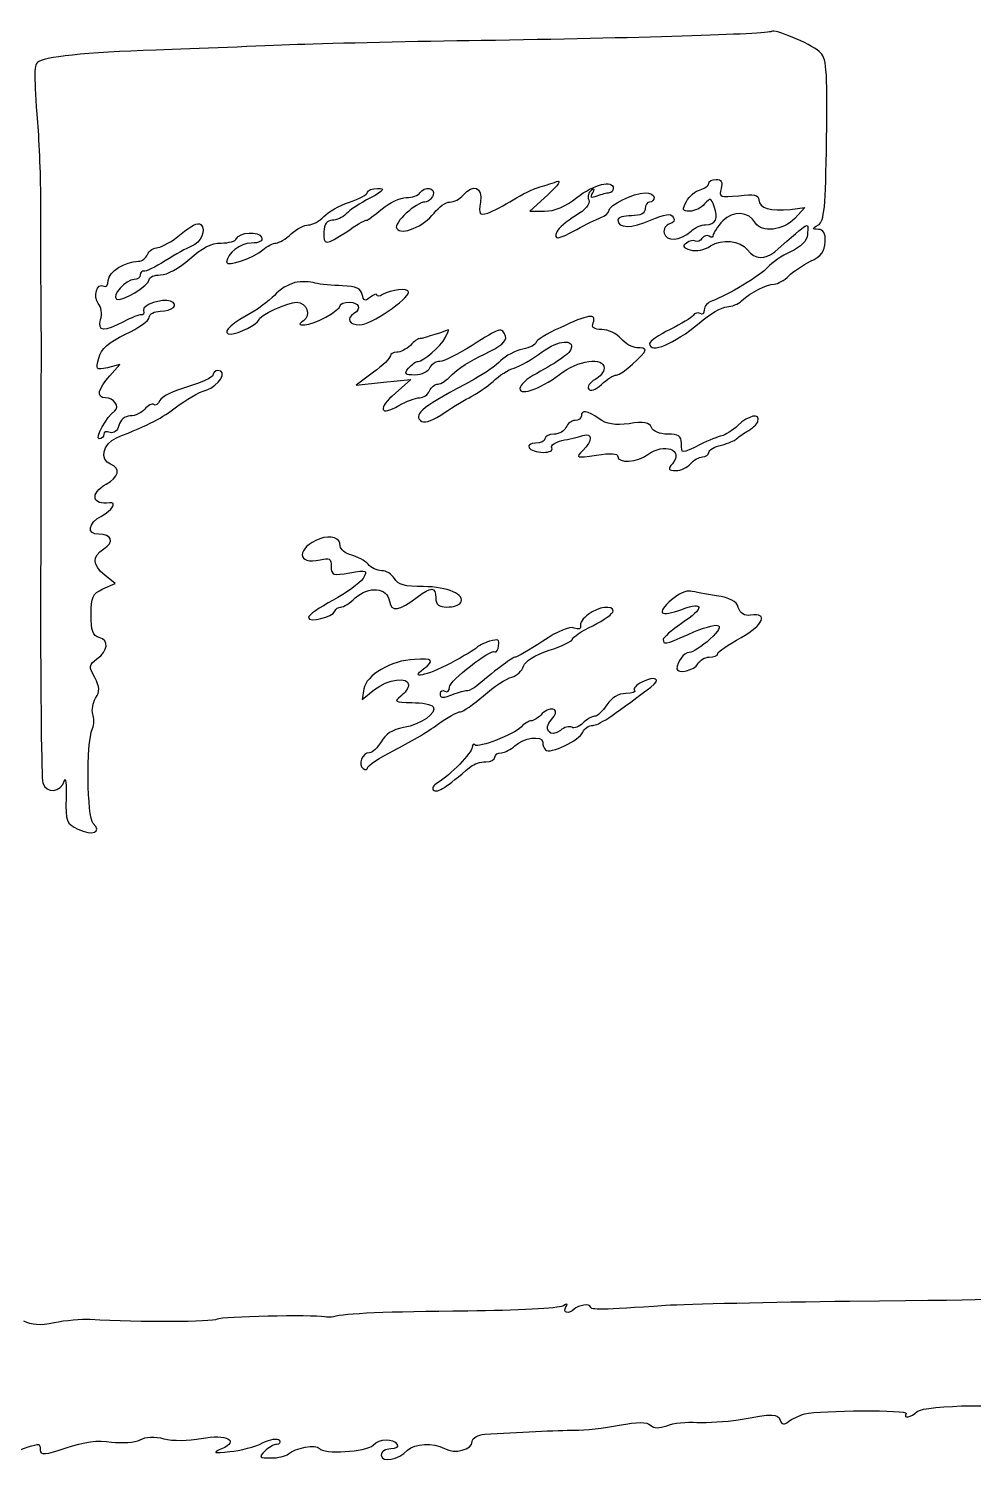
# Model space of a CAD drawing. Extents: x 0 to 69.4, y 0 to 30.3.
# Drawn here: x 2.32 to 5.93, y 0.56 to 6.04 of the extents above; entities that cross this region are included whole.
import ezdxf

# ---------------------------------------------------------------- set-up
doc = ezdxf.new("R2010")
doc.units = 0
doc.header["$MEASUREMENT"] = 0
doc.layers.get('0').update_dxf_attribs({"linetype": 'CONTINUOUS'})

msp = doc.modelspace()

# ---------------------------------------------------------------- linework, layer by layer
at = {"color": 0, "linetype": 'CONTINUOUS'}
for p, q in [((5.15961, 6.03228), (5.15961, 6.03228)), ((4.30556, 5.40913), (4.23785, 5.34663)), ((4.23785, 5.34663), (4.2934, 5.34663)), ((5.23079, 5.35357), (5.28635, 5.36051)), ((5.28635, 5.36051), (5.24815, 5.31885)), ((3.34039, 5.07406), (3.34039, 5.07406)), ((3.89589, 4.88314), (3.89589, 4.88314)), ((4.35243, 4.90224), (4.35243, 4.90224)), ((2.6721, 4.76161), (2.62522, 4.74946)), ((2.6339, 4.71821), (2.6721, 4.76161)), ((3.64074, 4.7321), (3.57476, 4.68349)), ((3.57476, 4.68349), (3.67887, 4.6939)), ((3.67887, 4.6939), (3.78304, 4.70432)), ((3.78304, 4.70432), (3.72401, 4.65224)), ((4.43403, 4.56543), (4.43403, 4.56543)), ((3.43587, 4.09674), (3.43587, 4.09674)), ((2.65474, 3.92665), (2.61481, 3.9579)), ((2.60786, 3.90582), (2.65474, 3.92665)), ((4.77772, 3.86415), (4.77772, 3.86415)), ((4.46007, 3.8086), (4.46007, 3.8086)), ((3.60428, 3.52393), (3.59733, 3.484)), ((3.59733, 3.484), (3.64421, 3.52219)), ((4.66488, 3.54997), (4.66488, 3.54997))]:
    msp.add_line(p, q, dxfattribs=at)
for points in [[(5.15961, 6.03228), (5.14919, 6.02186), (4.63015, 6.00624), (4.05214, 5.99756)], [(5.3419, 5.95589), (5.30544, 5.98714), (5.17003, 6.04269), (5.15961, 6.03228)], [(3.34907, 5.98193), (3.20671, 5.97672), (2.96371, 5.96631), (2.81093, 5.9611)], [(4.05214, 5.99756), (3.80908, 5.99408), (3.49317, 5.98714), (3.34907, 5.98193)], [(2.81093, 5.9611), (2.54189, 5.95242), (2.37869, 5.93506), (2.35786, 5.91428)], [(5.36968, 5.62088), (5.37315, 5.90039), (5.36968, 5.93158), (5.3419, 5.95589)], [(2.35786, 5.91428), (2.34397, 5.90213), (2.34571, 5.86046), (2.35786, 5.68511)], [(2.35786, 5.68511), (2.36481, 5.60872), (2.37001, 5.4681), (2.37001, 5.37267)], [(5.33843, 5.29454), (5.361, 5.30843), (5.36621, 5.35878), (5.36968, 5.62088)], [(3.61817, 5.41954), (3.61817, 5.42649), (3.63553, 5.43343), (3.65636, 5.43343)], [(3.65636, 5.43343), (3.68756, 5.43343), (3.68235, 5.42649), (3.62858, 5.39697)], [(3.81776, 5.41607), (3.83512, 5.44379), (3.87853, 5.4369), (3.86811, 5.40739)], [(3.98269, 5.40739), (4.02089, 5.45421), (4.05735, 5.43864), (4.04867, 5.38135)], [(4.17361, 5.39003), (4.2066, 5.41086), (4.25, 5.43169), (4.2691, 5.4369)], [(4.2691, 5.4369), (4.28819, 5.44211), (4.31944, 5.45247), (4.33854, 5.45942)], [(4.33854, 5.45942), (4.35938, 5.46636), (4.34722, 5.44726), (4.30556, 5.40913)], [(4.41667, 5.39871), (4.4809, 5.449), (4.55556, 5.4681), (4.55556, 5.43343)], [(4.47222, 5.42649), (4.46181, 5.41954), (4.4566, 5.40392), (4.46181, 5.39003)], [(4.47743, 5.41607), (4.48611, 5.42996), (4.48438, 5.43517), (4.47222, 5.42649)], [(4.55556, 5.43343), (4.55556, 5.42475), (4.54861, 5.41607), (4.53993, 5.41607)], [(4.83501, 5.38308), (4.84543, 5.40392), (4.86974, 5.42475), (4.8871, 5.42822)], [(4.8871, 5.42822), (4.90446, 5.43343), (4.92008, 5.44379), (4.92008, 5.45247)], [(4.92008, 5.45247), (4.92008, 5.46115), (4.93224, 5.4681), (4.94786, 5.4681)], [(4.94786, 5.4681), (4.96869, 5.4681), (4.9739, 5.45768), (4.96696, 5.43343)], [(4.96696, 5.43343), (4.95828, 5.40044), (4.96349, 5.39871), (5.03467, 5.40565)], [(2.37001, 5.37267), (2.37001, 5.27718), (2.37001, 5.05149), (2.37175, 4.86925)], [(3.4515, 5.32579), (3.46712, 5.34489), (3.51053, 5.36919), (3.54872, 5.38135)], [(3.62858, 5.39697), (3.59039, 5.37788), (3.54872, 5.3501), (3.53657, 5.33621)], [(3.54872, 5.38135), (3.58692, 5.3935), (3.61817, 5.41086), (3.61817, 5.41954)], [(3.67367, 5.35531), (3.70144, 5.37961), (3.74311, 5.39871), (3.76568, 5.39871)], [(3.83686, 5.38135), (3.80387, 5.38135), (3.71533, 5.30149), (3.72922, 5.28065)], [(3.76568, 5.39871), (3.78825, 5.39871), (3.81256, 5.40739), (3.81776, 5.41607)], [(3.86811, 5.40739), (3.86117, 5.3935), (3.84901, 5.38135), (3.83686, 5.38135)], [(3.87158, 5.33968), (3.89068, 5.36225), (3.91672, 5.38135), (3.93235, 5.38135)], [(3.93235, 5.38135), (3.94797, 5.38135), (3.97054, 5.3935), (3.98269, 5.40739)], [(4.04867, 5.38135), (4.04172, 5.33447), (4.04519, 5.32926), (4.07644, 5.33968)], [(4.07644, 5.33968), (4.09728, 5.34663), (4.14068, 5.36919), (4.17361, 5.39003)], [(4.2934, 5.34663), (4.3316, 5.34663), (4.37326, 5.36399), (4.41667, 5.39871)], [(4.46181, 5.39003), (4.46875, 5.3744), (4.44965, 5.35183), (4.41146, 5.32926)], [(4.49306, 5.40392), (4.47049, 5.39524), (4.46701, 5.39871), (4.47743, 5.41607)], [(4.53993, 5.41607), (4.53125, 5.41607), (4.51042, 5.41086), (4.49306, 5.40392)], [(4.53819, 5.34836), (4.53819, 5.36919), (4.63363, 5.41607), (4.67703, 5.41607)], [(4.67703, 5.41607), (4.69613, 5.41607), (4.71175, 5.40913), (4.71175, 5.39871)], [(4.69439, 5.38135), (4.68571, 5.38135), (4.67703, 5.36919), (4.67703, 5.35531)], [(4.71175, 5.39871), (4.71175, 5.39003), (4.70481, 5.38135), (4.69439, 5.38135)], [(4.84717, 5.34663), (4.81939, 5.34663), (4.81765, 5.35183), (4.83501, 5.38308)], [(4.90446, 5.3744), (4.89057, 5.35878), (4.86626, 5.34663), (4.84717, 5.34663)], [(4.94092, 5.36399), (4.92876, 5.39871), (4.92529, 5.39871), (4.90446, 5.3744)], [(5.03467, 5.40565), (5.09364, 5.4126), (5.111, 5.40913), (5.111, 5.39003)], [(5.111, 5.39003), (5.111, 5.35878), (5.15788, 5.34489), (5.23079, 5.35357)], [(3.39247, 5.29454), (3.4081, 5.29454), (3.43414, 5.30843), (3.4515, 5.32579)], [(3.53657, 5.33621), (3.52268, 5.32232), (3.49837, 5.3119), (3.48275, 5.3119)], [(3.61296, 5.3119), (3.61817, 5.3119), (3.64421, 5.331), (3.67367, 5.35531)], [(3.72922, 5.28065), (3.74658, 5.25288), (3.83339, 5.2876), (3.87158, 5.33968)], [(4.41146, 5.32926), (4.37847, 5.30843), (4.34549, 5.28239), (4.34028, 5.2685)], [(4.41667, 5.27718), (4.44965, 5.29628), (4.49132, 5.31538), (4.50868, 5.32232)], [(4.50868, 5.32232), (4.52431, 5.32753), (4.53819, 5.33968), (4.53819, 5.34836)], [(4.62494, 5.32926), (4.59722, 5.32926), (4.57292, 5.32232), (4.57292, 5.31364)], [(4.67703, 5.35531), (4.67703, 5.33794), (4.65967, 5.32926), (4.62494, 5.32926)], [(4.69786, 5.3119), (4.75342, 5.33621), (4.77425, 5.33968), (4.78467, 5.32406)], [(4.78467, 5.32406), (4.79161, 5.3119), (4.7864, 5.30149), (4.77078, 5.29801)], [(4.90793, 5.29454), (4.94613, 5.29454), (4.95828, 5.31885), (4.94092, 5.36399)], [(5.09885, 5.30149), (5.07286, 5.34663), (5.0121, 5.3501), (4.9739, 5.31017)], [(5.24815, 5.31885), (5.20475, 5.27197), (5.12142, 5.26329), (5.09885, 5.30149)], [(2.90642, 5.25982), (2.94287, 5.29107), (2.97239, 5.30496), (2.98107, 5.29628)], [(2.98107, 5.29628), (3.00364, 5.27371), (2.98281, 5.22683), (2.94635, 5.21294)], [(3.11822, 5.24246), (3.1269, 5.26676), (3.20497, 5.27197), (3.21365, 5.24767)], [(3.3265, 5.25982), (3.34733, 5.27892), (3.37685, 5.29454), (3.39247, 5.29454)], [(3.4515, 5.2685), (3.44803, 5.21468), (3.45844, 5.21468), (3.53831, 5.2685)], [(3.48275, 5.3119), (3.46365, 5.3119), (3.4515, 5.29628), (3.4515, 5.2685)], [(3.53831, 5.2685), (3.57303, 5.29281), (3.60601, 5.3119), (3.61296, 5.3119)], [(4.34028, 5.2685), (4.32813, 5.23551), (4.34201, 5.23725), (4.41667, 5.27718)], [(4.57292, 5.31364), (4.57292, 5.28065), (4.62668, 5.28065), (4.69786, 5.3119)], [(4.77078, 5.29801), (4.75689, 5.29454), (4.74647, 5.27892), (4.74994, 5.26329)], [(4.74994, 5.26329), (4.75689, 5.22857), (4.81071, 5.23378), (4.85238, 5.27024)], [(4.85238, 5.27024), (4.86626, 5.28413), (4.89231, 5.29454), (4.90793, 5.29454)], [(4.9739, 5.31017), (4.95307, 5.2876), (4.93744, 5.26329), (4.93744, 5.25635)], [(5.17176, 5.19211), (5.31239, 5.31364), (5.30024, 5.30843), (5.29676, 5.25808)], [(5.33843, 5.27718), (5.31413, 5.27892), (5.31239, 5.27892), (5.33843, 5.29454)], [(5.36447, 5.23031), (5.36621, 5.26156), (5.35753, 5.27718), (5.33843, 5.27718)], [(2.77794, 5.18169), (2.78489, 5.19558), (2.80225, 5.20774), (2.81787, 5.20774)], [(2.81787, 5.20774), (2.8335, 5.20947), (2.87343, 5.23204), (2.90642, 5.25982)], [(2.94635, 5.21294), (2.92899, 5.206), (2.88385, 5.18169), (2.84565, 5.15739)], [(2.9394, 5.16433), (2.98454, 5.206), (3.02274, 5.2251), (3.05919, 5.2251)], [(3.05919, 5.2251), (3.08871, 5.2251), (3.11475, 5.23204), (3.11822, 5.24246)], [(3.17378, 5.2251), (3.13211, 5.2251), (3.08176, 5.18517), (3.08003, 5.15218)], [(3.21365, 5.24767), (3.21886, 5.23204), (3.20497, 5.2251), (3.17378, 5.2251)], [(3.21886, 5.19906), (3.23449, 5.21294), (3.25706, 5.2251), (3.26921, 5.2251)], [(3.26921, 5.2251), (3.27962, 5.2251), (3.30567, 5.24072), (3.3265, 5.25982)], [(4.83501, 5.2251), (4.81765, 5.21468), (4.82113, 5.20774), (4.8489, 5.19906)], [(4.86974, 5.23204), (4.86279, 5.23725), (4.84717, 5.23378), (4.83501, 5.2251)], [(4.8489, 5.19906), (4.87321, 5.19211), (4.90272, 5.19732), (4.92703, 5.21468)], [(4.89404, 5.24246), (4.8871, 5.23204), (4.87668, 5.22857), (4.86974, 5.23204)], [(4.92182, 5.25114), (4.91314, 5.25635), (4.90099, 5.25288), (4.89404, 5.24246)], [(4.93744, 5.25635), (4.93744, 5.24767), (4.9305, 5.24419), (4.92182, 5.25114)], [(4.92703, 5.21468), (4.97043, 5.24246), (5.03814, 5.23551), (5.06765, 5.19906)], [(5.29676, 5.25808), (5.29503, 5.23378), (5.27246, 5.21121), (5.23253, 5.19211)], [(5.30892, 5.15565), (5.34885, 5.17475), (5.36274, 5.19385), (5.36447, 5.23031)], [(2.62869, 5.08274), (2.62869, 5.11572), (2.69293, 5.15565), (2.74322, 5.15565)], [(2.74322, 5.15565), (2.75711, 5.15565), (2.77274, 5.16781), (2.77794, 5.18169)], [(2.84565, 5.15739), (2.80746, 5.13308), (2.771, 5.11572), (2.76406, 5.11746)], [(2.82829, 5.10357), (2.8526, 5.10357), (2.89947, 5.12961), (2.9394, 5.16433)], [(3.08003, 5.15218), (3.08003, 5.13308), (3.18593, 5.16954), (3.21886, 5.19906)], [(5.06765, 5.19906), (5.09711, 5.1626), (5.13357, 5.16086), (5.17176, 5.19211)], [(5.23253, 5.19211), (5.19954, 5.17649), (5.15961, 5.15044), (5.14572, 5.13308)], [(5.22558, 5.1001), (5.24121, 5.11572), (5.2794, 5.14176), (5.30892, 5.15565)], [(2.75017, 5.10357), (2.75017, 5.09315), (2.73975, 5.08621), (2.7276, 5.08621)], [(2.76406, 5.11746), (2.75537, 5.11919), (2.75017, 5.11225), (2.75017, 5.10357)], [(2.78489, 5.08621), (2.78489, 5.09489), (2.80399, 5.10357), (2.82829, 5.10357)], [(5.14572, 5.13308), (5.11968, 5.10183), (4.98779, 5.02371), (4.93397, 5.00461)], [(5.17003, 5.06885), (5.18392, 5.06885), (5.20822, 5.08274), (5.22558, 5.1001)], [(2.5905, 4.99419), (2.56967, 5.02024), (2.58529, 5.07579), (2.61133, 5.06017)], [(2.61133, 5.06017), (2.62001, 5.05496), (2.62869, 5.06364), (2.62869, 5.08274)], [(2.7276, 5.08621), (2.6964, 5.08621), (2.63911, 5.02371), (2.65994, 5.01156)], [(2.65994, 5.01156), (2.67904, 4.9994), (2.78489, 5.0619), (2.78489, 5.08621)], [(3.34039, 5.07406), (3.31782, 5.06885), (3.28136, 5.04801), (3.26226, 5.02544)], [(3.41851, 5.07232), (3.39942, 5.07753), (3.36469, 5.07926), (3.34039, 5.07406)], [(3.52268, 5.0619), (3.48449, 5.06364), (3.43761, 5.06711), (3.41851, 5.07232)], [(3.59733, 5.02892), (3.59386, 5.05149), (3.57476, 5.06017), (3.52268, 5.0619)], [(3.77436, 5.0376), (3.77436, 5.05496), (3.70665, 5.04801), (3.6754, 5.02892)], [(5.04508, 5.00461), (5.08154, 5.0376), (5.14225, 5.06885), (5.17003, 5.06885)], [(2.59918, 4.93349), (2.60613, 4.95432), (2.60092, 4.98204), (2.5905, 4.99419)], [(2.86649, 5.00288), (2.8335, 5.01503), (2.75885, 4.98899), (2.76232, 4.96821)], [(2.82656, 4.96474), (2.87343, 4.96474), (2.90121, 4.99072), (2.86649, 5.00288)], [(3.26226, 5.02544), (3.24317, 5.00461), (3.19461, 4.96821), (3.15468, 4.94738)], [(3.2015, 4.93001), (3.2015, 4.94738), (3.31261, 4.9994), (3.34733, 4.9994)], [(3.34733, 4.9994), (3.38553, 4.9994), (3.40462, 4.94738), (3.37337, 4.92828)], [(3.37858, 4.91265), (3.41157, 4.91265), (3.514, 4.96821), (3.514, 4.98725)], [(3.514, 4.98725), (3.514, 4.99419), (3.52962, 4.9994), (3.54872, 4.9994)], [(3.54872, 4.9994), (3.58518, 4.9994), (3.5956, 4.97336), (3.56608, 4.95606)], [(3.58865, 4.91265), (3.62858, 4.91265), (3.77436, 5.01156), (3.77436, 5.0376)], [(3.62858, 5.0185), (3.60949, 5.00114), (3.60254, 5.00461), (3.59733, 5.02892)], [(3.65289, 5.02718), (3.65289, 5.03239), (3.64247, 5.02892), (3.62858, 5.0185)], [(3.6754, 5.02892), (3.66331, 5.02024), (3.65289, 5.02024), (3.65289, 5.02718)], [(4.93397, 5.00461), (4.91661, 4.9994), (4.90272, 4.98378), (4.90272, 4.96994)], [(4.98953, 4.98204), (5.00689, 4.98204), (5.03293, 4.99246), (5.04508, 5.00461)], [(2.68599, 4.92481), (2.61133, 4.88488), (2.58703, 4.88661), (2.59918, 4.93349)], [(2.75364, 4.95085), (2.74669, 4.95258), (2.71724, 4.94043), (2.68599, 4.92481)], [(2.69467, 4.87793), (2.74496, 4.9005), (2.78489, 4.93001), (2.78489, 4.94217)], [(2.76232, 4.96821), (2.76579, 4.95606), (2.76232, 4.94911), (2.75364, 4.95085)], [(2.78489, 4.94217), (2.78489, 4.95432), (2.80399, 4.96474), (2.82656, 4.96474)], [(3.15468, 4.94738), (3.08524, 4.90918), (3.05919, 4.87793), (3.09739, 4.87793)], [(3.56608, 4.95606), (3.53483, 4.93696), (3.54699, 4.91265), (3.58865, 4.91265)], [(4.47917, 4.92133), (4.49306, 4.95779), (4.46007, 4.95258), (4.35243, 4.90224)], [(4.86106, 4.94911), (4.85411, 4.94043), (4.81592, 4.91613), (4.77251, 4.89529)], [(4.8871, 4.95606), (4.87842, 4.96126), (4.86626, 4.95779), (4.86106, 4.94911)], [(4.88363, 4.9196), (4.92356, 4.95432), (4.97217, 4.98204), (4.98953, 4.98204)], [(4.90272, 4.96994), (4.90272, 4.95606), (4.89578, 4.94911), (4.8871, 4.95606)], [(2.59224, 4.78592), (2.60092, 4.82238), (2.62869, 4.84494), (2.69467, 4.87793)], [(3.09739, 4.87793), (3.12343, 4.87793), (3.2015, 4.91786), (3.2015, 4.93001)], [(3.37337, 4.92828), (3.35428, 4.91613), (3.35428, 4.91265), (3.37858, 4.91265)], [(3.89589, 4.88314), (3.83339, 4.86231), (3.81776, 4.85883), (3.81256, 4.86057)], [(3.92714, 4.89356), (3.92367, 4.89356), (3.90978, 4.88835), (3.89589, 4.88314)], [(3.91499, 4.86578), (3.92367, 4.8814), (3.92887, 4.89529), (3.92714, 4.89356)], [(4.14415, 4.86925), (4.132, 4.90571), (4.12332, 4.90224), (4.01742, 4.83453)], [(4.35243, 4.90224), (4.30208, 4.87967), (4.26042, 4.85363), (4.26042, 4.84494)], [(4.51215, 4.89529), (4.4809, 4.89529), (4.47222, 4.90224), (4.47917, 4.92133)], [(4.58507, 4.86057), (4.56944, 4.87967), (4.53646, 4.89529), (4.51215, 4.89529)], [(4.69439, 4.84147), (4.69439, 4.80154), (4.78814, 4.83974), (4.88363, 4.9196)], [(4.77251, 4.89529), (4.72911, 4.87446), (4.69439, 4.85015), (4.69439, 4.84147)], [(2.37175, 4.86925), (2.37175, 4.68869), (2.37175, 4.2391), (2.37001, 3.8711)], [(3.78131, 4.83453), (3.76568, 4.82064), (3.74311, 4.80849), (3.72922, 4.80849)], [(3.81256, 4.86057), (3.81082, 4.86057), (3.79519, 4.85015), (3.78131, 4.83453)], [(3.81082, 4.77376), (3.83165, 4.77376), (3.89589, 4.82932), (3.91499, 4.86578)], [(4.01742, 4.83453), (3.96533, 4.80154), (3.90978, 4.77376), (3.89415, 4.77376)], [(4.06429, 4.80154), (4.12679, 4.83106), (4.15104, 4.85189), (4.14415, 4.86925)], [(4.26042, 4.84494), (4.26042, 4.838), (4.23785, 4.82585), (4.21007, 4.82064)], [(4.28472, 4.81022), (4.34722, 4.85536), (4.40799, 4.86057), (4.3941, 4.82064)], [(4.64578, 4.82585), (4.62842, 4.82585), (4.60243, 4.84147), (4.58507, 4.86057)], [(4.67703, 4.81717), (4.67703, 4.82238), (4.66314, 4.82585), (4.64578, 4.82585)], [(2.62522, 4.74946), (2.58182, 4.73904), (2.58008, 4.74251), (2.59224, 4.78592)], [(3.70492, 4.7946), (3.70492, 4.78592), (3.6754, 4.75814), (3.64074, 4.7321)], [(3.72922, 4.80849), (3.71533, 4.80849), (3.70492, 4.80154), (3.70492, 4.7946)], [(3.77436, 4.74772), (3.78651, 4.76161), (3.80214, 4.77376), (3.81082, 4.77376)], [(3.89415, 4.77376), (3.87853, 4.77376), (3.86117, 4.76161), (3.85422, 4.74772)], [(3.94103, 4.72342), (3.95839, 4.74251), (4.01394, 4.77897), (4.06429, 4.80154)], [(4.12679, 4.77724), (4.10943, 4.75814), (4.06429, 4.72689), (4.0261, 4.70606)], [(4.21007, 4.82064), (4.18229, 4.81369), (4.14415, 4.7946), (4.12679, 4.77724)], [(4.17708, 4.74772), (4.19965, 4.75467), (4.24653, 4.78244), (4.28472, 4.81022)], [(4.3941, 4.82064), (4.38889, 4.80154), (4.3316, 4.76335), (4.24826, 4.71994)], [(4.35069, 4.72342), (4.42014, 4.77897), (4.52083, 4.79286), (4.52083, 4.74772)], [(4.56771, 4.72168), (4.58681, 4.72168), (4.67703, 4.79981), (4.67703, 4.81717)], [(2.61828, 4.63488), (2.58182, 4.63488), (2.58876, 4.6696), (2.6339, 4.71821)], [(3.02794, 4.72168), (3.02794, 4.713), (2.98454, 4.69217), (2.93072, 4.67654)], [(3.0019, 4.66439), (3.05051, 4.68001), (3.08697, 4.73904), (3.04704, 4.73904)], [(3.04704, 4.73904), (3.03662, 4.73904), (3.02794, 4.7321), (3.02794, 4.72168)], [(3.79867, 4.72168), (3.76047, 4.72168), (3.75526, 4.72515), (3.77436, 4.74772)], [(3.85422, 4.74772), (3.84901, 4.73383), (3.82471, 4.72168), (3.79867, 4.72168)], [(3.88721, 4.68696), (3.89762, 4.68696), (3.92193, 4.70258), (3.94103, 4.72342)], [(4.09728, 4.69738), (4.11985, 4.71994), (4.15625, 4.74251), (4.17708, 4.74772)], [(4.20139, 4.67654), (4.18576, 4.63661), (4.27604, 4.66613), (4.35069, 4.72342)], [(4.24826, 4.71994), (4.22743, 4.70779), (4.2066, 4.68869), (4.20139, 4.67654)], [(4.52083, 4.74772), (4.52083, 4.73383), (4.50521, 4.71474), (4.48611, 4.70432)], [(4.51042, 4.68522), (4.53125, 4.70606), (4.55729, 4.72168), (4.56771, 4.72168)], [(2.93072, 4.67654), (2.87864, 4.66092), (2.83003, 4.63835), (2.82482, 4.62446)], [(2.88906, 4.60015), (2.92204, 4.62619), (2.97412, 4.65571), (3.0019, 4.66439)], [(4.0261, 4.70606), (3.82992, 4.60015), (3.79346, 4.57411), (3.8195, 4.54807)], [(3.81603, 4.63488), (3.83165, 4.63488), (3.84901, 4.64703), (3.85422, 4.66092)], [(3.85422, 4.66092), (3.86117, 4.67481), (3.87506, 4.68696), (3.88721, 4.68696)], [(4.00526, 4.63488), (4.03304, 4.64876), (4.07297, 4.67654), (4.09728, 4.69738)], [(4.48611, 4.70432), (4.46701, 4.6939), (4.45486, 4.67654), (4.46181, 4.66786)], [(4.46181, 4.66786), (4.46875, 4.65744), (4.48785, 4.66439), (4.51042, 4.68522)], [(2.653, 4.58453), (2.67383, 4.60015), (2.64953, 4.63488), (2.61828, 4.63488)], [(2.80225, 4.60883), (2.79531, 4.61404), (2.77968, 4.60536), (2.76753, 4.59147)], [(2.82482, 4.62446), (2.81961, 4.61057), (2.80919, 4.60363), (2.80225, 4.60883)], [(3.72401, 4.65224), (3.65462, 4.59321), (3.66504, 4.56196), (3.7379, 4.60536)], [(3.7379, 4.60536), (3.76568, 4.62099), (3.8004, 4.63488), (3.81603, 4.63488)], [(3.89762, 4.5689), (3.93061, 4.59147), (3.97922, 4.62099), (4.00526, 4.63488)], [(2.59397, 4.47868), (2.57488, 4.47868), (2.62349, 4.56369), (2.653, 4.58453)], [(2.65994, 4.48215), (2.78836, 4.53418), (2.8335, 4.55675), (2.88906, 4.60015)], [(2.71203, 4.56543), (2.69119, 4.56543), (2.67383, 4.54981), (2.66863, 4.52897)], [(2.76753, 4.59147), (2.75537, 4.57758), (2.73107, 4.56543), (2.71203, 4.56543)], [(3.8195, 4.54807), (3.83165, 4.53592), (3.85596, 4.54286), (3.89762, 4.5689)], [(4.43403, 4.56543), (4.43403, 4.55675), (4.42361, 4.54807), (4.40972, 4.54807)], [(4.50174, 4.55501), (4.45486, 4.58626), (4.43403, 4.58974), (4.43403, 4.56543)], [(4.61632, 4.53592), (4.5625, 4.52897), (4.52951, 4.53418), (4.50174, 4.55501)], [(5.10753, 4.5446), (5.11794, 4.57758), (5.07286, 4.5689), (5.03119, 4.52897)], [(2.61133, 4.49604), (2.61133, 4.48562), (2.60265, 4.47868), (2.59397, 4.47868)], [(2.63564, 4.50293), (2.62175, 4.50814), (2.61133, 4.50467), (2.61133, 4.49604)], [(2.66863, 4.52897), (2.66342, 4.50814), (2.64953, 4.49772), (2.63564, 4.50293)], [(4.32986, 4.49604), (4.31076, 4.49604), (4.29514, 4.4891), (4.29514, 4.47868)], [(4.375, 4.52203), (4.36979, 4.50814), (4.34896, 4.49604), (4.32986, 4.49604)], [(4.40972, 4.54807), (4.39583, 4.54807), (4.38194, 4.53592), (4.375, 4.52203)], [(4.43924, 4.49083), (4.47743, 4.50119), (4.47743, 4.47174), (4.43924, 4.43354)], [(4.70133, 4.52203), (4.69265, 4.54113), (4.67356, 4.5446), (4.61632, 4.53592)], [(4.76383, 4.49604), (4.73258, 4.49604), (4.70654, 4.5064), (4.70133, 4.52203)], [(4.81592, 4.46132), (4.81592, 4.4891), (4.80376, 4.49604), (4.76383, 4.49604)], [(5.03119, 4.52897), (5.01036, 4.50988), (4.98258, 4.49257), (4.97043, 4.4891)], [(5.02425, 4.47694), (5.02946, 4.48215), (5.04856, 4.49604), (5.06592, 4.5064)], [(5.06592, 4.5064), (5.08501, 4.51682), (5.10406, 4.53418), (5.10753, 4.5446)], [(2.63738, 4.38146), (2.59397, 4.39708), (2.60613, 4.45958), (2.65994, 4.48215)], [(4.25868, 4.46132), (4.23958, 4.46132), (4.22917, 4.45437), (4.23438, 4.44396)], [(4.23438, 4.44396), (4.23958, 4.43528), (4.26389, 4.4266), (4.28819, 4.4266)], [(4.29514, 4.47868), (4.29514, 4.47), (4.27951, 4.46132), (4.25868, 4.46132)], [(4.28819, 4.4266), (4.3125, 4.4266), (4.32639, 4.43354), (4.32118, 4.44396)], [(4.32118, 4.44396), (4.31597, 4.45264), (4.33333, 4.46479), (4.35938, 4.47174)], [(4.35938, 4.47174), (4.38542, 4.47694), (4.42188, 4.48562), (4.43924, 4.49083)], [(4.68744, 4.41792), (4.74994, 4.46479), (4.82633, 4.43701), (4.78119, 4.38319)], [(4.8871, 4.45611), (4.81418, 4.41965), (4.81592, 4.41965), (4.81592, 4.46132)], [(4.97043, 4.4891), (4.95654, 4.48736), (4.92008, 4.47347), (4.8871, 4.45611)], [(4.92008, 4.4266), (4.92008, 4.43528), (4.94092, 4.44917), (4.96869, 4.45437)], [(4.96869, 4.45437), (4.99474, 4.46132), (5.01904, 4.47174), (5.02425, 4.47694)], [(4.43924, 4.43354), (4.41146, 4.40576), (4.41319, 4.40403), (4.49132, 4.41618)], [(4.49132, 4.41618), (4.54514, 4.42486), (4.57292, 4.42312), (4.57292, 4.41097)], [(4.57292, 4.41097), (4.57292, 4.38319), (4.64751, 4.3884), (4.68744, 4.41792)], [(4.85064, 4.38319), (4.86279, 4.39708), (4.88363, 4.40924), (4.89578, 4.40924)], [(4.89578, 4.40924), (4.90967, 4.40924), (4.92008, 4.41618), (4.92008, 4.4266)], [(2.62001, 4.30507), (2.66863, 4.33111), (2.67731, 4.36583), (2.63738, 4.38146)], [(4.78119, 4.38319), (4.76383, 4.36236), (4.76557, 4.35715), (4.79508, 4.35715)], [(4.79508, 4.35715), (4.81418, 4.35715), (4.83849, 4.36931), (4.85064, 4.38319)], [(2.6339, 4.23389), (2.56619, 4.22347), (2.55751, 4.27035), (2.62001, 4.30507)], [(2.60265, 4.18354), (2.64258, 4.20437), (2.66342, 4.2391), (2.6339, 4.23389)], [(2.59224, 4.1141), (2.54536, 4.1141), (2.55057, 4.15576), (2.60265, 4.18354)], [(2.61133, 4.05854), (2.653, 4.08458), (2.64258, 4.1141), (2.59224, 4.1141)], [(3.514, 4.06896), (3.514, 4.10021), (3.47928, 4.11236), (3.43587, 4.09674)], [(2.61481, 3.9579), (2.56793, 3.99783), (2.56619, 4.02903), (2.61133, 4.05854)], [(3.43587, 4.09674), (3.3456, 4.06375), (3.34733, 3.99436), (3.43761, 4.01693)], [(3.5574, 4.03424), (3.5331, 4.04118), (3.514, 4.05681), (3.514, 4.06896)], [(3.43761, 4.01693), (3.47233, 4.02556), (3.47928, 4.02214), (3.47928, 3.99089)], [(3.6199, 3.99957), (3.60775, 4.01346), (3.57997, 4.02903), (3.5574, 4.03424)], [(3.47928, 3.99089), (3.47928, 3.9579), (3.48622, 3.95617), (3.55046, 3.96658)], [(3.55046, 3.96658), (3.61643, 3.97874), (3.6199, 3.977), (3.60081, 3.94575)], [(3.67199, 3.97526), (3.65462, 3.97526), (3.63032, 3.98568), (3.6199, 3.99957)], [(3.72054, 3.94575), (3.71012, 3.96137), (3.68929, 3.97526), (3.67199, 3.97526)], [(2.56272, 3.80686), (2.56272, 3.87457), (2.56793, 3.88672), (2.60786, 3.90582)], [(3.60081, 3.94575), (3.58865, 3.92665), (3.53657, 3.89019), (3.48622, 3.86242)], [(3.57129, 3.8711), (3.62164, 3.91797), (3.6945, 3.91103), (3.70144, 3.85894)], [(3.83165, 3.9145), (3.76047, 3.9145), (3.73269, 3.92144), (3.72054, 3.94575)], [(3.80735, 3.87457), (3.86117, 3.9145), (3.87853, 3.9145), (3.87853, 3.8711)], [(3.97228, 3.852), (3.99311, 3.88325), (3.92367, 3.9145), (3.83165, 3.9145)], [(4.85064, 3.89714), (4.83675, 3.90061), (4.80376, 3.88672), (4.77772, 3.86415)], [(4.9496, 3.87978), (4.90967, 3.88672), (4.86453, 3.89367), (4.85064, 3.89714)], [(2.37001, 3.8711), (2.37001, 3.5031), (2.37349, 3.18539), (2.37869, 3.16629)], [(3.48622, 3.86242), (3.43414, 3.83464), (3.39247, 3.80512), (3.39247, 3.79644)], [(3.49317, 3.82075), (3.49664, 3.82943), (3.50706, 3.83637), (3.51574, 3.83637)], [(3.51574, 3.83637), (3.52615, 3.83637), (3.55046, 3.852), (3.57129, 3.8711)], [(3.70144, 3.85894), (3.70839, 3.81554), (3.7379, 3.82075), (3.80735, 3.87457)], [(3.87853, 3.8711), (3.87853, 3.84506), (3.89068, 3.83637), (3.92019, 3.83637)], [(3.92019, 3.83637), (3.9445, 3.83637), (3.96707, 3.84332), (3.97228, 3.852)], [(4.55556, 3.82075), (4.55556, 3.84506), (4.49826, 3.83811), (4.46007, 3.8086)], [(4.77772, 3.86415), (4.71869, 3.81033), (4.73258, 3.79818), (4.81765, 3.82769)], [(4.81765, 3.82769), (4.90446, 3.85894), (4.90446, 3.8329), (4.81592, 3.77387)], [(5.03293, 3.83464), (5.02599, 3.85894), (5.00168, 3.8711), (4.9496, 3.87978)], [(2.59397, 3.72006), (2.56967, 3.727), (2.56272, 3.7461), (2.56272, 3.80686)], [(3.39247, 3.79644), (3.39247, 3.77561), (3.48622, 3.79818), (3.49317, 3.82075)], [(4.46007, 3.8086), (4.44097, 3.79471), (4.42708, 3.77387), (4.43056, 3.76346)], [(4.47743, 3.76519), (4.52083, 3.78603), (4.55556, 3.81207), (4.55556, 3.82075)], [(4.84196, 3.73221), (4.96175, 3.78429), (4.993, 3.77735), (4.92529, 3.71485)], [(5.07981, 3.80512), (5.05724, 3.80165), (5.03988, 3.81207), (5.03293, 3.83464)], [(5.04335, 3.72006), (5.1301, 3.76867), (5.14919, 3.81554), (5.07981, 3.80512)], [(4.40625, 3.75651), (4.38889, 3.76346), (4.34375, 3.74436), (4.28646, 3.70617)], [(4.39931, 3.71311), (4.39931, 3.72006), (4.43403, 3.74436), (4.47743, 3.76519)], [(4.43056, 3.76346), (4.43403, 3.75304), (4.42361, 3.74957), (4.40625, 3.75651)], [(4.81592, 3.77387), (4.77772, 3.74783), (4.74647, 3.72006), (4.74647, 3.71311)], [(4.74647, 3.71311), (4.74647, 3.69228), (4.74994, 3.69228), (4.84196, 3.73221)], [(2.58529, 3.63846), (2.62869, 3.66971), (2.63217, 3.70964), (2.59397, 3.72006)], [(3.93061, 3.53088), (3.93061, 3.55512), (4.08512, 3.67665), (4.10422, 3.66624)], [(4.03478, 3.68186), (4.02957, 3.67492), (3.98443, 3.64887), (3.93582, 3.62283)], [(4.08339, 3.70617), (4.06256, 3.69922), (4.03999, 3.68707), (4.03478, 3.68186)], [(4.11811, 3.68881), (4.12332, 3.71311), (4.11638, 3.71485), (4.08339, 3.70617)], [(4.10422, 3.66624), (4.10943, 3.66276), (4.11638, 3.67318), (4.11811, 3.68881)], [(4.28646, 3.70617), (4.23438, 3.67318), (4.18924, 3.6454), (4.18229, 3.6454)], [(4.31076, 3.67144), (4.35938, 3.68707), (4.39931, 3.70617), (4.39931, 3.71311)], [(4.92529, 3.71485), (4.89404, 3.68533), (4.85932, 3.66276), (4.84543, 3.66276)], [(4.95481, 3.65929), (4.95481, 3.66624), (4.99474, 3.69401), (5.04335, 3.72006)], [(2.57661, 3.56728), (2.55404, 3.60894), (2.55404, 3.61589), (2.58529, 3.63846)], [(3.79693, 3.63672), (3.70839, 3.63325), (3.61122, 3.57596), (3.60428, 3.52393)], [(3.93582, 3.62283), (3.8386, 3.57249), (3.77783, 3.56033), (3.83165, 3.60026)], [(3.83165, 3.60026), (3.87506, 3.63325), (3.86811, 3.64193), (3.79693, 3.63672)], [(4.18229, 3.6454), (4.17188, 3.6454), (4.11638, 3.60374), (4.03478, 3.53608)], [(4.21354, 3.61068), (4.21875, 3.62978), (4.25521, 3.65235), (4.31076, 3.67144)], [(4.84543, 3.66276), (4.8246, 3.66276), (4.79856, 3.62804), (4.79856, 3.60026)], [(4.79856, 3.60026), (4.79856, 3.57943), (4.86974, 3.59679), (4.87842, 3.61936)], [(4.87842, 3.61936), (4.88536, 3.63325), (4.90446, 3.6454), (4.92182, 3.6454)], [(4.92182, 3.6454), (4.93918, 3.6454), (4.95481, 3.65061), (4.95481, 3.65929)], [(2.58008, 3.48921), (2.59744, 3.51525), (2.59571, 3.53088), (2.57661, 3.56728)], [(3.64421, 3.52219), (3.6945, 3.56033), (3.77436, 3.57249), (3.77436, 3.53956)], [(4.06082, 3.49789), (4.09901, 3.53261), (4.14757, 3.56381), (4.1684, 3.56901)], [(4.1684, 3.56901), (4.1875, 3.57422), (4.20833, 3.59332), (4.21354, 3.61068)], [(4.6996, 3.53088), (4.74126, 3.56207), (4.71522, 3.57596), (4.66488, 3.54997)], [(3.77436, 3.53956), (3.77436, 3.5274), (3.76047, 3.50831), (3.74485, 3.49615)], [(3.89589, 3.50831), (3.89589, 3.51699), (3.90457, 3.52046), (3.91325, 3.51525)], [(3.95144, 3.50483), (3.89936, 3.48574), (3.89589, 3.48574), (3.89589, 3.50831)], [(3.91325, 3.51525), (3.92367, 3.51004), (3.93061, 3.51699), (3.93061, 3.53088)], [(4.00006, 3.51699), (3.99485, 3.51872), (3.97401, 3.51351), (3.95144, 3.50483)], [(4.03478, 3.53608), (4.02089, 3.52567), (4.00526, 3.51699), (4.00006, 3.51699)], [(4.47743, 3.38504), (4.5, 3.38504), (4.5434, 3.41456), (4.6996, 3.53088)], [(4.6371, 3.51872), (4.64231, 3.51178), (4.62842, 3.50657), (4.60417, 3.50657)], [(4.66488, 3.54997), (4.64231, 3.53956), (4.63015, 3.52393), (4.6371, 3.51872)], [(2.56967, 3.42844), (2.56446, 3.44407), (2.56967, 3.47011), (2.58008, 3.48921)], [(3.74485, 3.49615), (3.71707, 3.47532), (3.72228, 3.47358), (3.78651, 3.47185)], [(3.86811, 3.45622), (3.88374, 3.43192), (3.82297, 3.38851), (3.75526, 3.37636)], [(3.78651, 3.47185), (3.82644, 3.47185), (3.8629, 3.4649), (3.86811, 3.45622)], [(3.97228, 3.43713), (3.98269, 3.43713), (4.02262, 3.4649), (4.06082, 3.49789)], [(4.53125, 3.46317), (4.51563, 3.43886), (4.49479, 3.41976), (4.48438, 3.41976)], [(4.60417, 3.50657), (4.57639, 3.50657), (4.54861, 3.49094), (4.53125, 3.46317)], [(2.56793, 3.37289), (2.57488, 3.38851), (2.57488, 3.41456), (2.56967, 3.42844)], [(3.88547, 3.38851), (3.92193, 3.41456), (3.96186, 3.43713), (3.97228, 3.43713)], [(4.24306, 3.4024), (4.23438, 3.4024), (4.21701, 3.39199), (4.20486, 3.37983)], [(4.28472, 3.43018), (4.27083, 3.41456), (4.25174, 3.4024), (4.24306, 3.4024)], [(4.32986, 3.44581), (4.31944, 3.45101), (4.30035, 3.44407), (4.28472, 3.43018)], [(4.35417, 3.36594), (4.31597, 3.33469), (4.28472, 3.37115), (4.31944, 3.40761)], [(4.31944, 3.40761), (4.33681, 3.42497), (4.34028, 3.43886), (4.32986, 3.44581)], [(4.48438, 3.41976), (4.47396, 3.41976), (4.45486, 3.40761), (4.43924, 3.39372)], [(2.5714, 3.0101), (2.5471, 3.03614), (2.54363, 3.3156), (2.56793, 3.37289)], [(3.75526, 3.37636), (3.7136, 3.36942), (3.68408, 3.35032), (3.67025, 3.32254)], [(3.71881, 3.28956), (3.77262, 3.31733), (3.84901, 3.36074), (3.88547, 3.38851)], [(4.20486, 3.37983), (4.17361, 3.34858), (4.04172, 3.29824), (4.02783, 3.31039)], [(4.18056, 3.30692), (4.21181, 3.33817), (4.28472, 3.34858), (4.28646, 3.32081)], [(4.29688, 3.29129), (4.3125, 3.27393), (4.42882, 3.32949), (4.43924, 3.359)], [(4.39757, 3.3781), (4.38715, 3.38331), (4.36806, 3.3781), (4.35417, 3.36594)], [(4.43924, 3.39372), (4.42535, 3.37983), (4.40625, 3.37115), (4.39757, 3.3781)], [(4.43924, 3.359), (4.44618, 3.37289), (4.46181, 3.38504), (4.47743, 3.38504)], [(3.61817, 3.22358), (3.61817, 3.23226), (3.66331, 3.26178), (3.71881, 3.28956)], [(3.67025, 3.32254), (3.65636, 3.29997), (3.63726, 3.28088), (3.62511, 3.28088)], [(4.01742, 3.30171), (4.01742, 3.28088), (3.93408, 3.19581), (3.88547, 3.16629)], [(4.02783, 3.31039), (4.02262, 3.31733), (4.01742, 3.31213), (4.01742, 3.30171)], [(4.12853, 3.28088), (4.14242, 3.28088), (4.16493, 3.29303), (4.18056, 3.30692)], [(4.28646, 3.32081), (4.28646, 3.31039), (4.29167, 3.2965), (4.29688, 3.29129)], [(3.62511, 3.28088), (3.59907, 3.28088), (3.57997, 3.234), (3.60081, 3.22011)], [(4.01221, 3.22879), (4.02436, 3.23747), (4.04867, 3.24615), (4.0695, 3.24615)], [(4.0695, 3.24615), (4.0886, 3.24615), (4.10422, 3.25483), (4.10422, 3.26351)], [(4.10422, 3.26351), (4.10422, 3.27393), (4.11464, 3.28088), (4.12853, 3.28088)], [(2.46203, 3.17497), (2.4655, 3.1906), (2.46897, 3.15935), (2.46724, 3.10726)], [(3.60081, 3.22011), (3.61122, 3.21317), (3.61817, 3.21664), (3.61817, 3.22358)], [(3.87158, 3.13678), (3.88721, 3.1281), (3.91499, 3.14546), (4.01221, 3.22879)], [(2.37869, 3.16629), (2.39085, 3.12289), (2.44814, 3.1281), (2.46203, 3.17497)], [(3.88547, 3.16629), (3.86811, 3.15588), (3.86117, 3.14372), (3.87158, 3.13678)], [(2.46724, 3.10726), (2.4655, 3.01878), (2.46897, 3.0101), (2.51238, 2.98926)], [(2.51238, 2.98926), (2.56793, 2.96322), (2.60613, 2.97711), (2.5714, 3.0101)], [(6.05533, 1.21685), (6.07096, 1.19255), (6.10742, 1.19428), (5.45822, 1.18734)], [(4.00006, 1.15093), (3.68756, 1.14746), (3.53136, 1.14225), (3.48796, 1.12836)], [(4.36285, 1.17003), (4.34896, 1.16135), (4.18576, 1.15267), (4.00006, 1.15093)], [(4.40625, 1.15788), (4.38542, 1.13704), (4.36111, 1.14399), (4.375, 1.16656)], [(4.375, 1.16656), (4.38368, 1.17871), (4.38021, 1.18045), (4.36285, 1.17003)], [(4.46875, 1.16656), (4.46875, 1.18045), (4.42188, 1.1735), (4.40625, 1.15788)], [(4.75515, 1.17177), (4.50694, 1.15441), (4.46875, 1.15441), (4.46875, 1.16656)], [(5.45822, 1.18734), (5.15788, 1.18387), (4.84196, 1.17698), (4.75515, 1.17177)], [(2.4221, 1.10579), (2.36828, 1.09364), (2.33529, 1.09711), (2.30578, 1.11274)], [(2.55925, 1.11795), (2.52626, 1.11968), (2.46376, 1.11448), (2.4221, 1.10579)], [(3.04357, 1.11968), (3.02621, 1.10753), (2.7519, 1.10753), (2.55925, 1.11795)], [(3.45324, 1.12836), (3.40636, 1.13704), (3.06267, 1.1301), (3.04357, 1.11968)], [(3.48796, 1.12836), (3.47928, 1.12663), (3.46365, 1.12663), (3.45324, 1.12836)], [(5.28635, 0.75857), (5.34885, 0.77246), (5.68213, 0.7742), (5.67344, 0.76031)], [(5.67344, 0.76031), (5.65956, 0.73774), (5.69254, 0.74468), (5.71511, 0.76725)], [(5.71511, 0.76725), (5.74115, 0.79329), (6.09874, 0.7985), (6.13346, 0.77246)], [(4.40799, 0.69613), (4.44618, 0.69613), (4.52257, 0.70481), (4.57813, 0.71517)], [(4.57813, 0.71517), (4.64925, 0.72906), (4.68397, 0.72906), (4.69786, 0.71517)], [(4.69786, 0.71517), (4.71001, 0.70307), (4.73085, 0.70307), (4.76036, 0.71343)], [(4.76036, 0.71343), (4.78467, 0.72385), (4.83675, 0.72906), (4.87494, 0.72559)], [(4.87494, 0.72559), (4.91488, 0.72385), (4.98606, 0.72906), (5.03293, 0.736)], [(5.03293, 0.736), (5.16829, 0.76031), (5.18392, 0.76031), (5.1926, 0.73427)], [(5.1926, 0.73427), (5.19954, 0.71691), (5.20822, 0.71517), (5.22385, 0.72906)], [(5.22385, 0.72906), (5.236, 0.73947), (5.26551, 0.75163), (5.28635, 0.75857)], [(2.46724, 0.62842), (2.53668, 0.65272), (2.58876, 0.65967), (2.64085, 0.65099)], [(2.64085, 0.65099), (2.68251, 0.64578), (2.72933, 0.64925), (2.75017, 0.65967)], [(2.75017, 0.65967), (2.771, 0.67182), (2.80572, 0.67356), (2.84044, 0.66314)], [(2.84044, 0.66314), (2.87343, 0.65446), (2.93593, 0.6562), (2.98281, 0.66488)], [(2.98281, 0.66488), (3.08003, 0.68224), (3.13211, 0.6562), (3.06093, 0.62495)], [(3.21712, 0.64751), (3.24837, 0.66314), (3.27442, 0.66661), (3.28136, 0.65793)], [(3.28136, 0.65793), (3.28657, 0.64925), (3.28136, 0.64231), (3.27094, 0.64231)], [(3.639, 0.63884), (3.66504, 0.66488), (3.71533, 0.66661), (3.73096, 0.64231)], [(4.01742, 0.65272), (4.01742, 0.66661), (4.03825, 0.67876), (4.06603, 0.6805)], [(4.06603, 0.6805), (4.18576, 0.68918), (4.34549, 0.69613), (4.40799, 0.69613)], [(2.16, 0.56245), (2.18083, 0.57981), (2.33703, 0.64231), (2.36307, 0.64231)], [(2.36307, 0.64231), (2.36654, 0.64231), (2.36828, 0.63189), (2.36828, 0.61974)], [(2.36828, 0.61974), (2.36828, 0.60064), (2.38911, 0.60238), (2.46724, 0.62842)], [(3.06093, 0.62495), (3.02447, 0.60932), (3.02968, 0.60759), (3.09218, 0.61453)], [(3.09218, 0.61453), (3.13211, 0.618), (3.1894, 0.63363), (3.21712, 0.64751)], [(3.22581, 0.61626), (3.2015, 0.5937), (3.20497, 0.59022), (3.24837, 0.59022)], [(3.27094, 0.64231), (3.26053, 0.64231), (3.23969, 0.63015), (3.22581, 0.61626)], [(3.24837, 0.59022), (3.27615, 0.59022), (3.30567, 0.59717), (3.31608, 0.60585)], [(3.31608, 0.60585), (3.34039, 0.62842), (3.42372, 0.64404), (3.43414, 0.62668)], [(3.43414, 0.62668), (3.44803, 0.60411), (3.61296, 0.61279), (3.639, 0.63884)], [(3.70665, 0.62495), (3.68582, 0.62495), (3.67025, 0.61453), (3.67025, 0.60064)], [(3.67025, 0.60064), (3.67025, 0.57113), (3.73617, 0.58328), (3.77089, 0.61974)], [(3.73096, 0.64231), (3.73617, 0.63363), (3.72575, 0.62495), (3.70665, 0.62495)], [(3.77089, 0.61974), (3.79867, 0.64578), (3.86811, 0.64925), (3.91151, 0.62668)], [(3.91151, 0.62668), (3.95144, 0.60411), (4.01742, 0.62147), (4.01742, 0.65272)]]:
    msp.add_open_spline(points, degree=3, dxfattribs=at)

doc.saveas('drawing.dxf')
